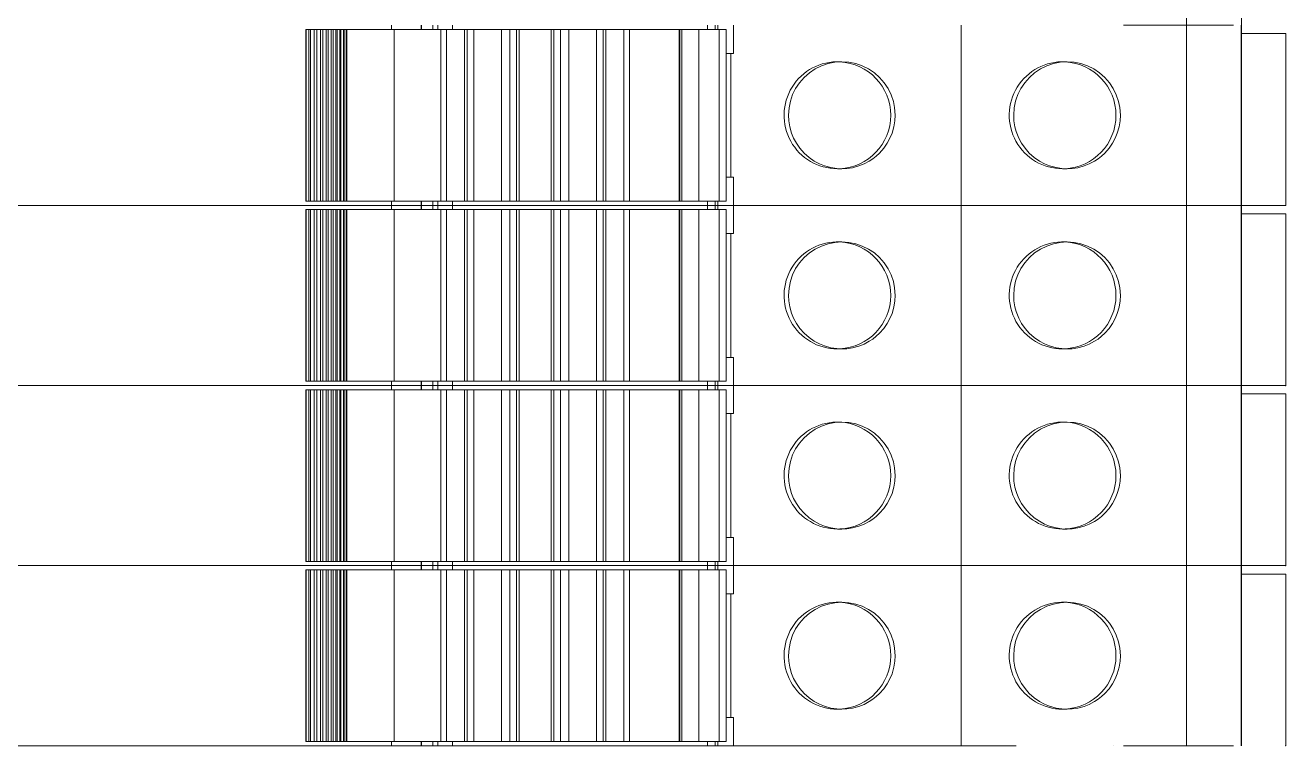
# Model space of a CAD drawing. Header units: millimetres. Extents: x -5035 to 14510, y -7775 to 12.
# Drawn here: x 1449.25 to 1494.03, y -2335.71 to -2310.11 of the extents above; entities that cross this region are included whole.
import ezdxf

# ---------------------------------------------------------------- set-up
doc = ezdxf.new("R2010")
doc.units = ezdxf.units.MM
doc.layers.add('eProC - L2', color=41, linetype='Continuous', lineweight=20)

msp = doc.modelspace()

# ---------------------------------------------------------------- linework, layer by layer
at = {"layer": 'eProC - L2'}
for p, q in [((1490.5, -2303.707), (1490.5, -2310.107)), ((1492.451, -2303.707), (1492.451, -2310.107)), ((1459.214, -2310.257), (1459.214, -2316.357)), ((1459.214, -2310.257), (1474.148, -2310.257)), ((1459.226, -2310.257), (1459.226, -2316.357)), ((1459.319, -2310.257), (1459.319, -2316.357)), ((1459.384, -2310.257), (1459.384, -2316.357)), ((1459.514, -2310.257), (1459.514, -2316.357)), ((1459.613, -2310.257), (1459.613, -2316.357)), ((1459.735, -2310.257), (1459.735, -2316.357)), ((1459.824, -2310.257), (1459.824, -2316.357)), ((1459.938, -2310.257), (1459.938, -2316.357)), ((1460.015, -2310.257), (1460.015, -2316.357)), ((1460.121, -2310.257), (1460.121, -2316.357)), ((1460.186, -2310.257), (1460.186, -2316.357)), ((1460.285, -2310.257), (1460.285, -2316.357)), ((1460.336, -2310.257), (1460.336, -2316.357)), ((1460.428, -2310.257), (1460.428, -2316.357)), ((1460.466, -2310.257), (1460.466, -2316.357)), ((1460.55, -2310.257), (1460.55, -2316.357)), ((1460.574, -2310.257), (1460.574, -2316.357)), ((1460.652, -2310.257), (1460.652, -2316.357)), ((1460.669, -2310.257), (1460.669, -2316.357)), ((1462.264, -2310.257), (1462.264, -2310.107)), ((1462.35, -2316.357), (1462.35, -2310.257)), ((1463.319, -2310.107), (1463.319, -2310.257)), ((1463.323, -2310.257), (1463.323, -2310.107)), ((1463.723, -2310.257), (1463.723, -2310.107)), ((1463.901, -2310.257), (1463.901, -2310.107)), ((1464.014, -2310.257), (1464.014, -2316.357)), ((1464.214, -2316.357), (1464.214, -2310.257)), ((1464.433, -2310.257), (1464.433, -2310.107)), ((1464.856, -2316.357), (1464.856, -2310.257)), ((1464.951, -2316.357), (1464.951, -2310.257)), ((1465.189, -2310.257), (1465.189, -2316.357)), ((1466.164, -2310.257), (1466.164, -2316.357)), ((1466.464, -2316.357), (1466.464, -2310.257)), ((1466.701, -2310.257), (1466.701, -2316.357)), ((1466.796, -2316.357), (1466.796, -2310.257)), ((1467.931, -2310.257), (1467.931, -2316.357)), ((1468.026, -2316.357), (1468.026, -2310.257)), ((1468.264, -2310.257), (1468.264, -2316.357)), ((1468.564, -2310.257), (1468.564, -2316.357)), ((1469.539, -2316.357), (1469.539, -2310.257)), ((1469.776, -2310.257), (1469.776, -2316.357)), ((1469.871, -2316.357), (1469.871, -2310.257)), ((1470.514, -2310.257), (1470.514, -2316.357)), ((1470.714, -2316.357), (1470.714, -2310.257)), ((1472.475, -2310.257), (1472.475, -2316.357)), ((1472.502, -2310.257), (1472.502, -2316.357)), ((1472.572, -2310.257), (1472.572, -2316.357)), ((1473.177, -2310.257), (1473.177, -2316.357)), ((1473.489, -2310.107), (1473.489, -2310.257)), ((1473.754, -2310.107), (1473.754, -2310.257)), ((1473.854, -2310.107), (1473.854, -2310.257)), ((1473.904, -2310.257), (1473.904, -2316.357)), ((1474.148, -2316.357), (1474.148, -2310.257)), ((1474.413, -2310.107), (1474.413, -2311.107)), ((1482.5, -2310.107), (1482.5, -2316.507)), ((1488.264, -2310.107), (1492.164, -2310.107)), ((1490.5, -2310.107), (1490.5, -2316.507)), ((1492.445, -2310.107), (1492.445, -2316.507)), ((1492.451, -2310.107), (1492.451, -2316.507)), ((1492.452, -2316.507), (1492.452, -2310.107)), ((1494.026, -2310.407), (1492.452, -2310.407)), ((1494.024, -2316.507), (1494.024, -2310.407)), ((1494.026, -2316.507), (1494.026, -2310.407)), ((1474.413, -2311.107), (1474.148, -2311.107)), ((1474.313, -2311.107), (1474.313, -2315.507)), ((1478.26, -2311.406), (1478.098, -2311.406)), ((1486.26, -2311.406), (1486.098, -2311.406)), ((1478.098, -2315.207), (1478.26, -2315.207)), ((1486.098, -2315.207), (1486.26, -2315.207)), ((1474.413, -2315.507), (1474.148, -2315.507)), ((1474.413, -2316.507), (1474.413, -2315.507)), ((1404.475, -2316.507), (1492.452, -2316.507)), ((1484.452, -2316.507), (1435.185, -2316.507)), ((1474.148, -2316.357), (1459.214, -2316.357)), ((1459.214, -2316.657), (1459.214, -2322.757)), ((1459.214, -2316.657), (1474.148, -2316.657)), ((1459.226, -2316.657), (1459.226, -2322.757)), ((1459.319, -2316.657), (1459.319, -2322.757)), ((1459.384, -2316.657), (1459.384, -2322.757)), ((1459.514, -2316.657), (1459.514, -2322.757)), ((1459.613, -2316.657), (1459.613, -2322.757)), ((1459.735, -2316.657), (1459.735, -2322.757)), ((1459.824, -2316.657), (1459.824, -2322.757)), ((1459.938, -2316.657), (1459.938, -2322.757)), ((1460.015, -2316.657), (1460.015, -2322.757)), ((1460.121, -2316.657), (1460.121, -2322.757)), ((1460.186, -2316.657), (1460.186, -2322.757)), ((1460.285, -2316.657), (1460.285, -2322.757)), ((1460.336, -2316.657), (1460.336, -2322.757)), ((1460.428, -2316.657), (1460.428, -2322.757)), ((1460.466, -2316.657), (1460.466, -2322.757)), ((1460.55, -2316.657), (1460.55, -2322.757)), ((1460.574, -2316.657), (1460.574, -2322.757)), ((1460.652, -2316.657), (1460.652, -2322.757)), ((1460.669, -2316.657), (1460.669, -2322.757)), ((1462.264, -2316.507), (1462.264, -2316.357)), ((1462.264, -2316.657), (1462.264, -2316.507)), ((1462.35, -2322.757), (1462.35, -2316.657)), ((1463.319, -2316.357), (1463.319, -2316.507)), ((1463.319, -2316.507), (1463.319, -2316.657)), ((1463.323, -2316.507), (1463.323, -2316.357)), ((1463.323, -2316.657), (1463.323, -2316.507)), ((1463.723, -2316.507), (1463.723, -2316.357)), ((1463.723, -2316.657), (1463.723, -2316.507)), ((1463.901, -2316.507), (1463.901, -2316.357)), ((1463.901, -2316.657), (1463.901, -2316.507)), ((1464.014, -2316.657), (1464.014, -2322.757)), ((1464.214, -2322.757), (1464.214, -2316.657)), ((1464.433, -2316.507), (1464.433, -2316.357)), ((1464.433, -2316.657), (1464.433, -2316.507)), ((1464.856, -2322.757), (1464.856, -2316.657)), ((1464.951, -2322.757), (1464.951, -2316.657)), ((1465.189, -2316.657), (1465.189, -2322.757)), ((1466.164, -2316.657), (1466.164, -2322.757)), ((1466.464, -2322.757), (1466.464, -2316.657)), ((1466.701, -2316.657), (1466.701, -2322.757)), ((1466.796, -2322.757), (1466.796, -2316.657)), ((1467.931, -2316.657), (1467.931, -2322.757)), ((1468.026, -2322.757), (1468.026, -2316.657)), ((1468.264, -2316.657), (1468.264, -2322.757)), ((1468.564, -2316.657), (1468.564, -2322.757)), ((1469.539, -2322.757), (1469.539, -2316.657)), ((1469.776, -2316.657), (1469.776, -2322.757)), ((1469.871, -2322.757), (1469.871, -2316.657)), ((1470.514, -2316.657), (1470.514, -2322.757)), ((1470.714, -2322.757), (1470.714, -2316.657)), ((1472.475, -2316.657), (1472.475, -2322.757)), ((1472.502, -2316.657), (1472.502, -2322.757)), ((1472.572, -2316.657), (1472.572, -2322.757)), ((1473.177, -2316.657), (1473.177, -2322.757)), ((1473.489, -2316.507), (1473.489, -2316.357)), ((1473.489, -2316.507), (1473.489, -2316.657)), ((1473.754, -2316.507), (1473.754, -2316.357)), ((1473.754, -2316.507), (1473.754, -2316.657)), ((1473.854, -2316.507), (1473.854, -2316.357)), ((1473.854, -2316.507), (1473.854, -2316.657)), ((1473.904, -2316.657), (1473.904, -2322.757)), ((1474.148, -2322.757), (1474.148, -2316.657)), ((1474.413, -2316.507), (1474.413, -2317.507)), ((1482.5, -2316.507), (1482.5, -2322.907)), ((1484.433, -2316.507), (1484.452, -2316.507)), ((1484.452, -2316.507), (1492.452, -2316.507)), ((1487.909, -2316.507), (1487.906, -2316.507)), ((1488.264, -2316.507), (1492.164, -2316.507)), ((1490.5, -2316.507), (1490.5, -2322.907)), ((1492.445, -2316.507), (1492.445, -2322.907)), ((1492.451, -2316.507), (1492.451, -2322.907)), ((1492.452, -2322.907), (1492.452, -2316.507)), ((1492.456, -2316.507), (1494.026, -2316.507)), ((1494.026, -2316.807), (1492.452, -2316.807)), ((1494.024, -2322.907), (1494.024, -2316.807)), ((1494.026, -2322.907), (1494.026, -2316.807)), ((1474.413, -2317.507), (1474.148, -2317.507)), ((1474.313, -2317.507), (1474.313, -2321.907)), ((1478.26, -2317.806), (1478.098, -2317.806)), ((1486.26, -2317.806), (1486.098, -2317.806)), ((1474.413, -2321.907), (1474.148, -2321.907)), ((1474.413, -2322.907), (1474.413, -2321.907)), ((1478.098, -2321.607), (1478.26, -2321.607)), ((1486.098, -2321.607), (1486.26, -2321.607)), ((1404.475, -2322.907), (1492.452, -2322.907)), ((1484.452, -2322.907), (1435.185, -2322.907)), ((1474.148, -2322.757), (1459.214, -2322.757)), ((1462.264, -2322.907), (1462.264, -2322.757)), ((1462.264, -2323.057), (1462.264, -2322.907)), ((1463.319, -2322.757), (1463.319, -2322.907)), ((1463.319, -2322.907), (1463.319, -2323.057)), ((1463.323, -2322.907), (1463.323, -2322.757)), ((1463.323, -2323.057), (1463.323, -2322.907)), ((1463.723, -2322.907), (1463.723, -2322.757)), ((1463.723, -2323.057), (1463.723, -2322.907)), ((1463.901, -2322.907), (1463.901, -2322.757)), ((1463.901, -2323.057), (1463.901, -2322.907)), ((1464.433, -2322.907), (1464.433, -2322.757)), ((1464.433, -2323.057), (1464.433, -2322.907)), ((1473.489, -2322.907), (1473.489, -2322.757)), ((1473.489, -2322.907), (1473.489, -2323.057)), ((1473.754, -2322.907), (1473.754, -2322.757)), ((1473.754, -2322.907), (1473.754, -2323.057)), ((1473.854, -2322.907), (1473.854, -2322.757)), ((1473.854, -2322.907), (1473.854, -2323.057)), ((1474.413, -2322.907), (1474.413, -2323.907)), ((1482.5, -2322.907), (1482.5, -2329.307)), ((1484.433, -2322.907), (1484.452, -2322.907)), ((1484.452, -2322.907), (1492.452, -2322.907)), ((1487.909, -2322.907), (1487.906, -2322.907)), ((1488.264, -2322.907), (1492.164, -2322.907)), ((1490.5, -2322.907), (1490.5, -2329.307)), ((1492.445, -2322.907), (1492.445, -2329.307)), ((1492.451, -2322.907), (1492.451, -2329.307)), ((1492.452, -2329.307), (1492.452, -2322.907)), ((1492.456, -2322.907), (1494.026, -2322.907)), ((1459.214, -2323.057), (1459.214, -2329.157)), ((1459.214, -2323.057), (1474.148, -2323.057)), ((1459.226, -2323.057), (1459.226, -2329.157)), ((1459.319, -2323.057), (1459.319, -2329.157)), ((1459.384, -2323.057), (1459.384, -2329.157)), ((1459.514, -2323.057), (1459.514, -2329.157)), ((1459.613, -2323.057), (1459.613, -2329.157)), ((1459.735, -2323.057), (1459.735, -2329.157)), ((1459.824, -2323.057), (1459.824, -2329.157)), ((1459.938, -2323.057), (1459.938, -2329.157)), ((1460.015, -2323.057), (1460.015, -2329.157)), ((1460.121, -2323.057), (1460.121, -2329.157)), ((1460.186, -2323.057), (1460.186, -2329.157)), ((1460.285, -2323.057), (1460.285, -2329.157)), ((1460.336, -2323.057), (1460.336, -2329.157)), ((1460.428, -2323.057), (1460.428, -2329.157)), ((1460.466, -2323.057), (1460.466, -2329.157)), ((1460.55, -2323.057), (1460.55, -2329.157)), ((1460.574, -2323.057), (1460.574, -2329.157)), ((1460.652, -2323.057), (1460.652, -2329.157)), ((1460.669, -2323.057), (1460.669, -2329.157)), ((1462.35, -2329.157), (1462.35, -2323.057)), ((1464.014, -2323.057), (1464.014, -2329.157)), ((1464.214, -2329.157), (1464.214, -2323.057)), ((1464.856, -2329.157), (1464.856, -2323.057)), ((1464.951, -2329.157), (1464.951, -2323.057)), ((1465.189, -2323.057), (1465.189, -2329.157)), ((1466.164, -2323.057), (1466.164, -2329.157)), ((1466.464, -2329.157), (1466.464, -2323.057)), ((1466.701, -2323.057), (1466.701, -2329.157)), ((1466.796, -2329.157), (1466.796, -2323.057)), ((1467.931, -2323.057), (1467.931, -2329.157)), ((1468.026, -2329.157), (1468.026, -2323.057)), ((1468.264, -2323.057), (1468.264, -2329.157)), ((1468.564, -2323.057), (1468.564, -2329.157)), ((1469.539, -2329.157), (1469.539, -2323.057)), ((1469.776, -2323.057), (1469.776, -2329.157)), ((1469.871, -2329.157), (1469.871, -2323.057)), ((1470.514, -2323.057), (1470.514, -2329.157)), ((1470.714, -2329.157), (1470.714, -2323.057)), ((1472.475, -2323.057), (1472.475, -2329.157)), ((1472.502, -2323.057), (1472.502, -2329.157)), ((1472.572, -2323.057), (1472.572, -2329.157)), ((1473.177, -2323.057), (1473.177, -2329.157)), ((1473.904, -2323.057), (1473.904, -2329.157)), ((1474.148, -2329.157), (1474.148, -2323.057)), ((1494.026, -2323.207), (1492.452, -2323.207)), ((1494.024, -2329.307), (1494.024, -2323.207)), ((1494.026, -2329.307), (1494.026, -2323.207)), ((1474.413, -2323.907), (1474.148, -2323.907)), ((1474.313, -2323.907), (1474.313, -2328.307)), ((1478.26, -2324.206), (1478.098, -2324.206)), ((1486.26, -2324.206), (1486.098, -2324.206)), ((1474.413, -2328.307), (1474.148, -2328.307)), ((1474.413, -2329.307), (1474.413, -2328.307)), ((1478.098, -2328.007), (1478.26, -2328.007)), ((1486.098, -2328.007), (1486.26, -2328.007)), ((1474.148, -2329.157), (1459.214, -2329.157)), ((1462.264, -2329.307), (1462.264, -2329.157)), ((1463.319, -2329.157), (1463.319, -2329.307)), ((1463.323, -2329.307), (1463.323, -2329.157)), ((1463.723, -2329.307), (1463.723, -2329.157)), ((1463.901, -2329.307), (1463.901, -2329.157)), ((1464.433, -2329.307), (1464.433, -2329.157)), ((1473.489, -2329.307), (1473.489, -2329.157)), ((1473.754, -2329.307), (1473.754, -2329.157)), ((1473.854, -2329.307), (1473.854, -2329.157)), ((1404.475, -2329.307), (1492.452, -2329.307)), ((1484.452, -2329.307), (1435.185, -2329.307)), ((1459.214, -2329.457), (1459.214, -2335.557)), ((1459.214, -2329.457), (1474.148, -2329.457)), ((1459.226, -2329.457), (1459.226, -2335.557)), ((1459.319, -2329.457), (1459.319, -2335.557)), ((1459.384, -2329.457), (1459.384, -2335.557)), ((1459.514, -2329.457), (1459.514, -2335.557)), ((1459.613, -2329.457), (1459.613, -2335.557)), ((1459.735, -2329.457), (1459.735, -2335.557)), ((1459.824, -2329.457), (1459.824, -2335.557)), ((1459.938, -2329.457), (1459.938, -2335.557)), ((1460.015, -2329.457), (1460.015, -2335.557)), ((1460.121, -2329.457), (1460.121, -2335.557)), ((1460.186, -2329.457), (1460.186, -2335.557)), ((1460.285, -2329.457), (1460.285, -2335.557)), ((1460.336, -2329.457), (1460.336, -2335.557)), ((1460.428, -2329.457), (1460.428, -2335.557)), ((1460.466, -2329.457), (1460.466, -2335.557)), ((1460.55, -2329.457), (1460.55, -2335.557)), ((1460.574, -2329.457), (1460.574, -2335.557)), ((1460.652, -2329.457), (1460.652, -2335.557)), ((1460.669, -2329.457), (1460.669, -2335.557)), ((1462.264, -2329.457), (1462.264, -2329.307)), ((1462.35, -2335.557), (1462.35, -2329.457)), ((1463.319, -2329.307), (1463.319, -2329.457)), ((1463.323, -2329.457), (1463.323, -2329.307)), ((1463.723, -2329.457), (1463.723, -2329.307)), ((1463.901, -2329.457), (1463.901, -2329.307)), ((1464.014, -2329.457), (1464.014, -2335.557)), ((1464.214, -2335.557), (1464.214, -2329.457)), ((1464.433, -2329.457), (1464.433, -2329.307)), ((1464.856, -2335.557), (1464.856, -2329.457)), ((1464.951, -2335.557), (1464.951, -2329.457)), ((1465.189, -2329.457), (1465.189, -2335.557)), ((1466.164, -2329.457), (1466.164, -2335.557)), ((1466.464, -2335.557), (1466.464, -2329.457)), ((1466.701, -2329.457), (1466.701, -2335.557)), ((1466.796, -2335.557), (1466.796, -2329.457)), ((1467.931, -2329.457), (1467.931, -2335.557)), ((1468.026, -2335.557), (1468.026, -2329.457)), ((1468.264, -2329.457), (1468.264, -2335.557)), ((1468.564, -2329.457), (1468.564, -2335.557)), ((1469.539, -2335.557), (1469.539, -2329.457)), ((1469.776, -2329.457), (1469.776, -2335.557)), ((1469.871, -2335.557), (1469.871, -2329.457)), ((1470.514, -2329.457), (1470.514, -2335.557)), ((1470.714, -2335.557), (1470.714, -2329.457)), ((1472.475, -2329.457), (1472.475, -2335.557)), ((1472.502, -2329.457), (1472.502, -2335.557)), ((1472.572, -2329.457), (1472.572, -2335.557)), ((1473.177, -2329.457), (1473.177, -2335.557)), ((1473.489, -2329.307), (1473.489, -2329.457)), ((1473.754, -2329.307), (1473.754, -2329.457)), ((1473.854, -2329.307), (1473.854, -2329.457)), ((1473.904, -2329.457), (1473.904, -2335.557)), ((1474.148, -2335.557), (1474.148, -2329.457)), ((1474.413, -2329.307), (1474.413, -2330.307)), ((1482.5, -2329.307), (1482.5, -2335.707)), ((1484.433, -2329.307), (1484.452, -2329.307)), ((1484.452, -2329.307), (1492.452, -2329.307)), ((1487.909, -2329.307), (1487.906, -2329.307)), ((1488.264, -2329.307), (1492.164, -2329.307)), ((1490.5, -2329.307), (1490.5, -2335.707)), ((1492.445, -2329.307), (1492.445, -2335.707)), ((1492.451, -2329.307), (1492.451, -2335.707)), ((1492.452, -2335.707), (1492.452, -2329.307)), ((1494.026, -2329.607), (1492.452, -2329.607)), ((1492.456, -2329.307), (1494.026, -2329.307)), ((1494.024, -2335.707), (1494.024, -2329.607)), ((1494.026, -2335.707), (1494.026, -2329.607)), ((1474.413, -2330.307), (1474.148, -2330.307)), ((1474.313, -2330.307), (1474.313, -2334.707)), ((1478.26, -2330.606), (1478.098, -2330.606)), ((1486.26, -2330.606), (1486.098, -2330.606)), ((1478.098, -2334.407), (1478.26, -2334.407)), ((1486.098, -2334.407), (1486.26, -2334.407)), ((1474.413, -2334.707), (1474.148, -2334.707)), ((1474.413, -2335.707), (1474.413, -2334.707)), ((1484.452, -2335.707), (1435.185, -2335.707)), ((1474.148, -2335.557), (1459.214, -2335.557)), ((1462.264, -2335.707), (1462.264, -2335.557)), ((1463.319, -2335.557), (1463.319, -2335.707)), ((1463.323, -2335.707), (1463.323, -2335.557)), ((1463.723, -2335.707), (1463.723, -2335.557)), ((1463.901, -2335.707), (1463.901, -2335.557)), ((1464.433, -2335.707), (1464.433, -2335.557)), ((1473.489, -2335.707), (1473.489, -2335.557)), ((1473.754, -2335.707), (1473.754, -2335.557)), ((1473.854, -2335.707), (1473.854, -2335.557)), ((1487.909, -2335.707), (1487.906, -2335.707)), ((1488.264, -2335.707), (1492.164, -2335.707))]:
    msp.add_line(p, q, dxfattribs=at)
for points in [[(1476.361, -2313.306), (1476.38, -2313.047), (1476.429, -2312.802), (1476.508, -2312.571), (1476.615, -2312.354), (1476.752, -2312.152), (1476.918, -2311.964), (1477.105, -2311.799), (1477.311, -2311.662), (1477.534, -2311.551), (1477.77, -2311.471), (1478.012, -2311.422), (1478.26, -2311.406), (1478.26, -2311.406)], [(1478.26, -2311.406), (1478.508, -2311.422), (1478.749, -2311.471), (1478.984, -2311.551), (1479.207, -2311.661), (1479.411, -2311.799), (1479.597, -2311.963), (1479.761, -2312.151), (1479.897, -2312.357), (1480.006, -2312.579), (1480.086, -2312.814), (1480.129, -2313.036), (1480.15, -2313.306)], [(1484.449, -2312.732), (1484.508, -2312.571), (1484.615, -2312.354), (1484.752, -2312.152), (1484.918, -2311.964), (1485.105, -2311.799), (1485.311, -2311.662), (1485.534, -2311.551), (1485.77, -2311.471), (1486.012, -2311.422), (1486.26, -2311.406), (1486.26, -2311.406)], [(1486.26, -2311.406), (1486.508, -2311.422), (1486.749, -2311.471), (1486.984, -2311.551), (1487.207, -2311.661), (1487.411, -2311.799), (1487.597, -2311.963), (1487.761, -2312.151), (1487.897, -2312.357), (1488.006, -2312.579), (1488.086, -2312.814), (1488.129, -2313.036), (1488.15, -2313.306)], [(1484.361, -2313.306), (1484.38, -2313.047), (1484.429, -2312.802), (1484.449, -2312.732)], [(1476.361, -2313.306), (1476.371, -2313.5), (1476.405, -2313.713), (1476.47, -2313.941), (1476.544, -2314.119), (1476.641, -2314.298), (1476.764, -2314.476), (1476.916, -2314.647), (1477.093, -2314.804), (1477.276, -2314.931), (1477.459, -2315.029), (1477.638, -2315.101), (1477.865, -2315.165), (1478.073, -2315.197), (1478.257, -2315.207), (1478.26, -2315.207)], [(1478.26, -2315.207), (1478.435, -2315.198), (1478.639, -2315.168), (1478.865, -2315.107), (1479.046, -2315.035), (1479.232, -2314.937), (1479.356, -2314.855), (1479.479, -2314.759), (1479.599, -2314.648), (1479.748, -2314.479), (1479.87, -2314.302), (1479.967, -2314.123), (1480.04, -2313.946), (1480.105, -2313.718), (1480.14, -2313.503), (1480.15, -2313.306)], [(1484.361, -2313.306), (1484.371, -2313.5), (1484.405, -2313.713), (1484.449, -2313.877)], [(1486.26, -2315.207), (1486.435, -2315.198), (1486.639, -2315.168), (1486.865, -2315.107), (1487.046, -2315.035), (1487.232, -2314.937), (1487.356, -2314.855), (1487.479, -2314.759), (1487.599, -2314.648), (1487.748, -2314.479), (1487.87, -2314.302), (1487.967, -2314.123), (1488.04, -2313.946), (1488.105, -2313.718), (1488.14, -2313.503), (1488.15, -2313.306)], [(1484.449, -2313.877), (1484.47, -2313.941), (1484.544, -2314.119), (1484.641, -2314.298), (1484.764, -2314.476), (1484.916, -2314.647), (1485.093, -2314.804), (1485.276, -2314.931), (1485.459, -2315.029), (1485.638, -2315.101), (1485.865, -2315.165), (1486.073, -2315.197), (1486.257, -2315.207), (1486.26, -2315.207)], [(1476.361, -2319.706), (1476.38, -2319.447), (1476.429, -2319.202), (1476.508, -2318.971), (1476.615, -2318.754), (1476.752, -2318.552), (1476.918, -2318.364), (1477.105, -2318.199), (1477.311, -2318.062), (1477.534, -2317.951), (1477.77, -2317.871), (1478.012, -2317.822), (1478.26, -2317.806), (1478.26, -2317.806)], [(1478.26, -2317.806), (1478.508, -2317.822), (1478.749, -2317.871), (1478.984, -2317.951), (1479.207, -2318.061), (1479.411, -2318.199), (1479.597, -2318.363), (1479.761, -2318.551), (1479.897, -2318.757), (1480.006, -2318.979), (1480.086, -2319.214), (1480.129, -2319.436), (1480.15, -2319.706)], [(1484.449, -2319.132), (1484.508, -2318.971), (1484.615, -2318.754), (1484.752, -2318.552), (1484.918, -2318.364), (1485.105, -2318.199), (1485.311, -2318.062), (1485.534, -2317.951), (1485.77, -2317.871), (1486.012, -2317.822), (1486.26, -2317.806), (1486.26, -2317.806)], [(1486.26, -2317.806), (1486.508, -2317.822), (1486.749, -2317.871), (1486.984, -2317.951), (1487.207, -2318.061), (1487.411, -2318.199), (1487.597, -2318.363), (1487.761, -2318.551), (1487.897, -2318.757), (1488.006, -2318.979), (1488.086, -2319.214), (1488.129, -2319.436), (1488.15, -2319.706)], [(1484.361, -2319.706), (1484.38, -2319.447), (1484.429, -2319.202), (1484.449, -2319.132)], [(1476.361, -2319.706), (1476.371, -2319.9), (1476.405, -2320.113), (1476.47, -2320.341), (1476.544, -2320.519), (1476.641, -2320.698), (1476.764, -2320.876), (1476.916, -2321.047), (1477.093, -2321.204), (1477.276, -2321.331), (1477.459, -2321.429), (1477.638, -2321.501), (1477.865, -2321.565), (1478.073, -2321.597), (1478.257, -2321.607), (1478.26, -2321.607)], [(1478.26, -2321.607), (1478.435, -2321.598), (1478.639, -2321.568), (1478.865, -2321.507), (1479.046, -2321.435), (1479.232, -2321.337), (1479.356, -2321.255), (1479.479, -2321.159), (1479.599, -2321.048), (1479.748, -2320.879), (1479.87, -2320.702), (1479.967, -2320.523), (1480.04, -2320.346), (1480.105, -2320.118), (1480.14, -2319.903), (1480.15, -2319.706)], [(1484.361, -2319.706), (1484.371, -2319.9), (1484.405, -2320.113), (1484.449, -2320.277)], [(1486.26, -2321.607), (1486.435, -2321.598), (1486.639, -2321.568), (1486.865, -2321.507), (1487.046, -2321.435), (1487.232, -2321.337), (1487.356, -2321.255), (1487.479, -2321.159), (1487.599, -2321.048), (1487.748, -2320.879), (1487.87, -2320.702), (1487.967, -2320.523), (1488.04, -2320.346), (1488.105, -2320.118), (1488.14, -2319.903), (1488.15, -2319.706)], [(1484.449, -2320.277), (1484.47, -2320.341), (1484.544, -2320.519), (1484.641, -2320.698), (1484.764, -2320.876), (1484.916, -2321.047), (1485.093, -2321.204), (1485.276, -2321.331), (1485.459, -2321.429), (1485.638, -2321.501), (1485.865, -2321.565), (1486.073, -2321.597), (1486.257, -2321.607), (1486.26, -2321.607)], [(1476.361, -2326.106), (1476.38, -2325.847), (1476.429, -2325.602), (1476.508, -2325.371), (1476.615, -2325.154), (1476.752, -2324.952), (1476.918, -2324.764), (1477.105, -2324.599), (1477.311, -2324.462), (1477.534, -2324.351), (1477.77, -2324.271), (1478.012, -2324.222), (1478.26, -2324.206), (1478.26, -2324.206)], [(1478.26, -2324.206), (1478.508, -2324.222), (1478.749, -2324.271), (1478.984, -2324.351), (1479.207, -2324.461), (1479.411, -2324.599), (1479.597, -2324.763), (1479.761, -2324.951), (1479.897, -2325.157), (1480.006, -2325.379), (1480.086, -2325.614), (1480.129, -2325.836), (1480.15, -2326.106)], [(1484.449, -2325.532), (1484.508, -2325.371), (1484.615, -2325.154), (1484.752, -2324.952), (1484.918, -2324.764), (1485.105, -2324.599), (1485.311, -2324.462), (1485.534, -2324.351), (1485.77, -2324.271), (1486.012, -2324.222), (1486.26, -2324.206), (1486.26, -2324.206)], [(1486.26, -2324.206), (1486.508, -2324.222), (1486.749, -2324.271), (1486.984, -2324.351), (1487.207, -2324.461), (1487.411, -2324.599), (1487.597, -2324.763), (1487.761, -2324.951), (1487.897, -2325.157), (1488.006, -2325.379), (1488.086, -2325.614), (1488.129, -2325.836), (1488.15, -2326.106)], [(1484.361, -2326.106), (1484.38, -2325.847), (1484.429, -2325.602), (1484.449, -2325.532)], [(1476.361, -2326.106), (1476.371, -2326.3), (1476.405, -2326.513), (1476.47, -2326.741), (1476.544, -2326.919), (1476.641, -2327.098), (1476.764, -2327.276), (1476.916, -2327.447), (1477.093, -2327.604), (1477.276, -2327.731), (1477.459, -2327.829), (1477.638, -2327.901), (1477.865, -2327.965), (1478.073, -2327.997), (1478.257, -2328.007), (1478.26, -2328.007)], [(1478.26, -2328.007), (1478.435, -2327.998), (1478.639, -2327.968), (1478.865, -2327.907), (1479.046, -2327.835), (1479.232, -2327.737), (1479.356, -2327.655), (1479.479, -2327.559), (1479.599, -2327.448), (1479.748, -2327.279), (1479.87, -2327.102), (1479.967, -2326.923), (1480.04, -2326.746), (1480.105, -2326.518), (1480.14, -2326.303), (1480.15, -2326.106)], [(1484.361, -2326.106), (1484.371, -2326.3), (1484.405, -2326.513), (1484.449, -2326.677)], [(1486.26, -2328.007), (1486.435, -2327.998), (1486.639, -2327.968), (1486.865, -2327.907), (1487.046, -2327.835), (1487.232, -2327.737), (1487.356, -2327.655), (1487.479, -2327.559), (1487.599, -2327.448), (1487.748, -2327.279), (1487.87, -2327.102), (1487.967, -2326.923), (1488.04, -2326.746), (1488.105, -2326.518), (1488.14, -2326.303), (1488.15, -2326.106)], [(1484.449, -2326.677), (1484.47, -2326.741), (1484.544, -2326.919), (1484.641, -2327.098), (1484.764, -2327.276), (1484.916, -2327.447), (1485.093, -2327.604), (1485.276, -2327.731), (1485.459, -2327.829), (1485.638, -2327.901), (1485.865, -2327.965), (1486.073, -2327.997), (1486.257, -2328.007), (1486.26, -2328.007)], [(1476.361, -2332.506), (1476.38, -2332.247), (1476.429, -2332.002), (1476.508, -2331.771), (1476.615, -2331.554), (1476.752, -2331.352), (1476.918, -2331.164), (1477.105, -2330.999), (1477.311, -2330.862), (1477.534, -2330.751), (1477.77, -2330.671), (1478.012, -2330.622), (1478.26, -2330.606), (1478.26, -2330.606)], [(1478.26, -2330.606), (1478.508, -2330.622), (1478.749, -2330.671), (1478.984, -2330.751), (1479.207, -2330.861), (1479.411, -2330.999), (1479.597, -2331.163), (1479.761, -2331.351), (1479.897, -2331.557), (1480.006, -2331.779), (1480.086, -2332.014), (1480.129, -2332.236), (1480.15, -2332.506)], [(1484.449, -2331.932), (1484.508, -2331.771), (1484.615, -2331.554), (1484.752, -2331.352), (1484.918, -2331.164), (1485.105, -2330.999), (1485.311, -2330.862), (1485.534, -2330.751), (1485.77, -2330.671), (1486.012, -2330.622), (1486.26, -2330.606), (1486.26, -2330.606)], [(1486.26, -2330.606), (1486.508, -2330.622), (1486.749, -2330.671), (1486.984, -2330.751), (1487.207, -2330.861), (1487.411, -2330.999), (1487.597, -2331.163), (1487.761, -2331.351), (1487.897, -2331.557), (1488.006, -2331.779), (1488.086, -2332.014), (1488.129, -2332.236), (1488.15, -2332.506)], [(1484.361, -2332.506), (1484.38, -2332.247), (1484.429, -2332.002), (1484.449, -2331.932)], [(1476.361, -2332.506), (1476.371, -2332.7), (1476.405, -2332.913), (1476.47, -2333.141), (1476.544, -2333.319), (1476.641, -2333.498), (1476.764, -2333.676), (1476.916, -2333.847), (1477.093, -2334.004), (1477.276, -2334.131), (1477.459, -2334.229), (1477.638, -2334.301), (1477.865, -2334.365), (1478.073, -2334.397), (1478.257, -2334.407), (1478.26, -2334.407)], [(1478.26, -2334.407), (1478.435, -2334.398), (1478.639, -2334.368), (1478.865, -2334.307), (1479.046, -2334.235), (1479.232, -2334.137), (1479.356, -2334.055), (1479.479, -2333.959), (1479.599, -2333.848), (1479.748, -2333.679), (1479.87, -2333.502), (1479.967, -2333.323), (1480.04, -2333.146), (1480.105, -2332.918), (1480.14, -2332.703), (1480.15, -2332.506)], [(1484.361, -2332.506), (1484.371, -2332.7), (1484.405, -2332.913), (1484.449, -2333.077)], [(1486.26, -2334.407), (1486.435, -2334.398), (1486.639, -2334.368), (1486.865, -2334.307), (1487.046, -2334.235), (1487.232, -2334.137), (1487.356, -2334.055), (1487.479, -2333.959), (1487.599, -2333.848), (1487.748, -2333.679), (1487.87, -2333.502), (1487.967, -2333.323), (1488.04, -2333.146), (1488.105, -2332.918), (1488.14, -2332.703), (1488.15, -2332.506)], [(1484.449, -2333.077), (1484.47, -2333.141), (1484.544, -2333.319), (1484.641, -2333.498), (1484.764, -2333.676), (1484.916, -2333.847), (1485.093, -2334.004), (1485.276, -2334.131), (1485.459, -2334.229), (1485.638, -2334.301), (1485.865, -2334.365), (1486.073, -2334.397), (1486.257, -2334.407), (1486.26, -2334.407)]]:
    msp.add_lwpolyline(points, dxfattribs=at)
for centre, start_param, end_param in [((1478.098, -2313.306), 6.235558, 9.424778), ((1478.098, -2313.306), 3.187944, 6.235558), ((1486.098, -2313.306), 6.235558, 9.424778), ((1486.098, -2313.306), 3.187944, 6.235558), ((1478.098, -2313.306), 3.141593, 3.187944), ((1486.098, -2313.306), 3.141593, 3.187944), ((1478.098, -2319.706), 6.235558, 9.424778), ((1478.098, -2319.706), 3.187944, 6.235558), ((1486.098, -2319.706), 6.235558, 9.424778), ((1486.098, -2319.706), 3.187944, 6.235558), ((1478.098, -2319.706), 3.141593, 3.187944), ((1486.098, -2319.706), 3.141593, 3.187944), ((1478.098, -2326.106), 6.235558, 9.424778), ((1478.098, -2326.106), 3.187944, 6.235558), ((1486.098, -2326.106), 6.235558, 9.424778), ((1486.098, -2326.106), 3.187944, 6.235558), ((1478.098, -2326.106), 3.141593, 3.187944), ((1486.098, -2326.106), 3.141593, 3.187944), ((1478.098, -2332.506), 6.235558, 9.424778), ((1478.098, -2332.506), 3.187944, 6.235558), ((1486.098, -2332.506), 6.235558, 9.424778), ((1486.098, -2332.506), 3.187944, 6.235558), ((1478.098, -2332.506), 3.141593, 3.187944), ((1486.098, -2332.506), 3.141593, 3.187944)]:
    msp.add_ellipse(centre, major_axis=(0, 1.9), ratio=0.997065, start_param=start_param, end_param=end_param, dxfattribs=at)
for p in [(1494.024, -2316.507), (1494.024, -2322.907), (1494.024, -2329.307), (1494.024, -2335.707)]:
    msp.add_point(p, dxfattribs=at)

doc.saveas('drawing.dxf')
